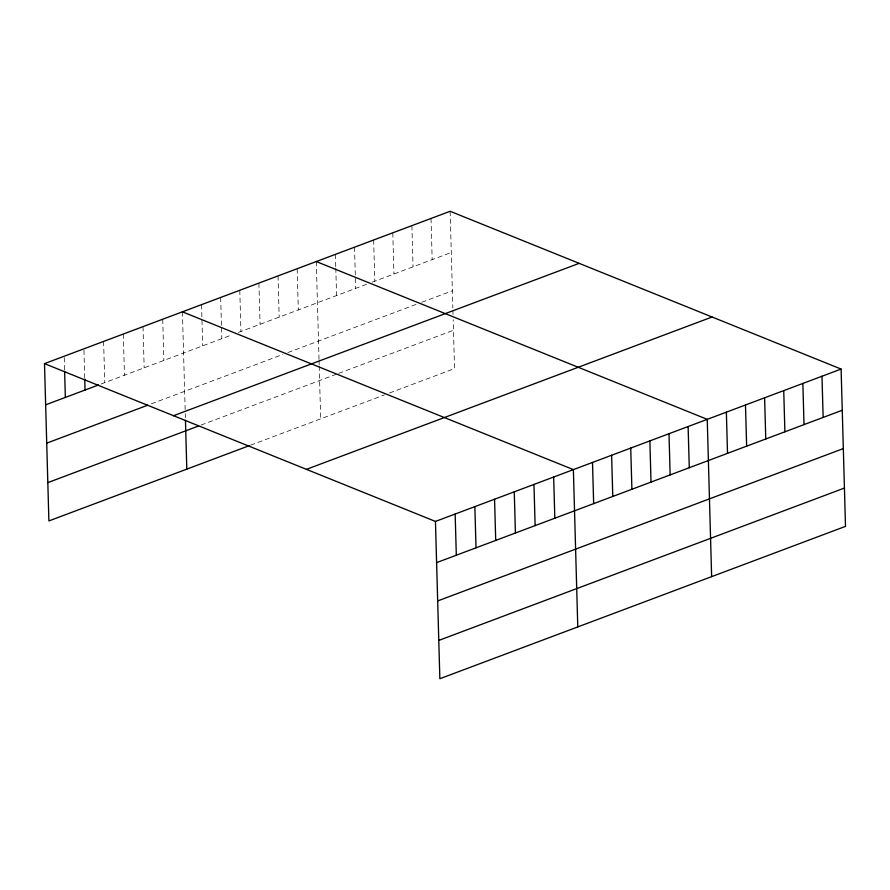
<?xml version="1.0" encoding="UTF-8"?>
<svg xmlns="http://www.w3.org/2000/svg" width="890" height="890" viewBox="0 0 890 890"><rect width="100%" height="100%" fill="white"/><g stroke="black" fill="none" stroke-linecap="round" stroke-linejoin="round"><path stroke-width="0.67" stroke-dasharray="4.45 3.34" d="M101.071 384.013L232.023 334.829M238.398 332.426L367.158 284.066M372.254 282.152L451.297 252.46M151.389 403.826L282.809 354.465M287.904 352.551L416.676 304.191M421.771 302.277L452.376 290.785M201.04 425.064L337.455 373.833M338.734 373.355L453.477 330.257M250.557 445.189L384.424 394.915M389.52 392.991L454.545 368.571L453.177 319.732M450.151 211.275L452.843 307.884M452.921 310.521L453.032 314.47M431.027 218.451L432.173 259.646M411.903 225.637L413.049 266.833M392.779 232.813L393.925 274.009M373.655 240L374.801 281.195M354.531 247.186L355.677 288.382M335.408 254.362L335.752 266.722M335.797 268.101L336.565 295.558M316.284 261.549L319.021 359.482M319.054 360.795L319.165 364.744M319.21 366.057L320.678 418.856M297.16 268.736L298.317 309.931M278.036 275.911L279.193 317.107M258.912 283.098L260.069 324.294M239.788 290.285L240.945 331.469M220.664 297.46L221.477 326.296M221.51 327.676L221.821 338.656M201.541 304.647L202.697 345.843M182.417 311.823L185.153 409.756M185.265 413.705L185.376 417.655M162.714 319.232L163.871 360.428M143.012 326.63L144.169 367.826M123.31 334.028L124.466 375.224M103.607 341.426L104.764 382.622M83.949 350.204L84.717 377.66M64.247 357.602L64.592 369.962"/><path stroke-width="1.33" d="M44.5 363.632L450.151 211.275L841.106 369.072L845.5 526.368L439.849 678.725L435.455 521.429L44.5 363.632L48.894 520.928L249.289 445.668M45.646 404.828L98.601 384.936M46.725 443.142L147.696 405.217M173.517 415.708L579.168 263.34M47.826 482.614L198.492 426.032M306.438 469.353L712.089 316.996M435.455 521.429L841.106 369.072M436.612 562.625L842.252 410.257M437.68 600.939L843.331 448.582M438.781 640.411L844.432 488.054M316.284 261.549L707.239 419.346L711.633 576.653M182.417 311.823L573.383 469.62L577.777 626.927M821.982 376.248L823.139 417.443M802.858 383.434L804.015 424.63M783.734 390.61L784.891 431.806M764.61 397.797L765.767 438.993M745.486 404.983L746.643 446.179M726.362 412.159L727.519 453.355M688.115 426.532L689.272 467.717M668.991 433.708L670.148 474.904M649.867 440.895L651.024 482.091M630.743 448.07L631.9 489.266M611.619 455.257L612.776 496.453M592.506 462.444L593.652 503.64M553.669 477.029L554.826 518.214M533.967 484.427L535.124 525.623M514.264 491.825L515.421 533.021M494.562 499.223L495.719 540.419M474.859 506.621L476.017 547.817M455.157 514.031L456.314 555.215M185.454 420.291L186.811 469.13M84.75 379.04L85.062 390.02M64.625 371.33L65.348 397.418"/></g></svg>
